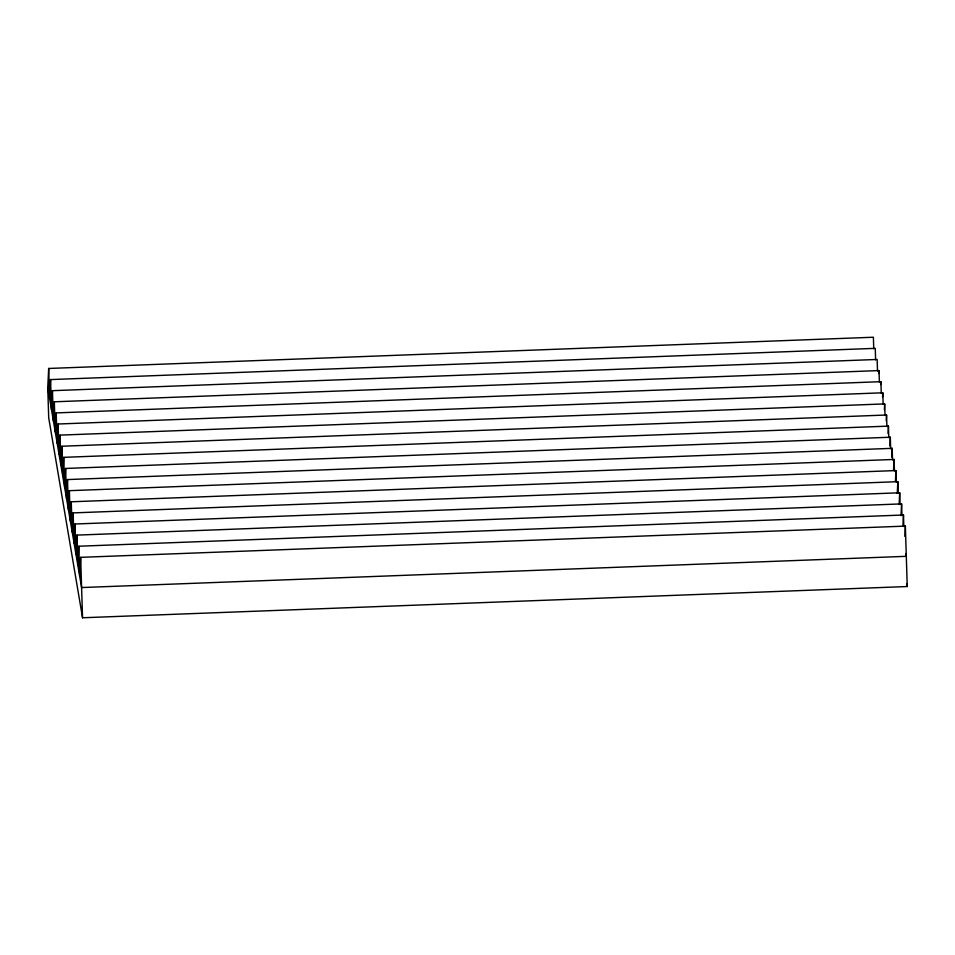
<?xml version="1.0" encoding="UTF-8"?>
<svg xmlns="http://www.w3.org/2000/svg" width="955" height="955" viewBox="0 0 955 955"><rect width="100%" height="100%" fill="white"/><g stroke="black" fill="none" stroke-linecap="round" stroke-linejoin="round"><path stroke-width="1.43" d="M903.836 526.515L903.466 515.008L78.776 546.224L79.719 576.438L80.65 557.338L905.352 526.11L907.25 586.537L82.548 617.766L48.705 417.777L47.75 387.563L48.681 368.463L873.383 337.234L873.741 348.754M875.616 359.856L875.258 348.348L50.567 379.577L49.636 398.677L48.681 368.463M877.502 370.97L877.144 359.462L52.441 390.679L51.51 409.779L50.567 379.577M879.388 382.084L879.018 370.576L54.328 401.792L53.396 420.892L52.441 390.679M881.262 393.185L880.904 381.678L56.202 412.906L55.271 432.006L54.328 401.792M883.148 404.299L882.778 392.792L58.088 424.008L57.157 443.12L56.202 412.906M885.022 415.413L884.664 403.905L59.962 435.122L59.031 454.222L58.088 424.008M886.909 426.527L886.538 415.007L61.848 446.236L60.917 465.336L59.962 435.122M888.783 437.629L888.425 426.121L63.722 457.338L62.791 476.45L61.848 446.236M890.669 448.743L890.311 437.235L65.609 468.451L64.677 487.551L63.722 457.338M892.543 459.856L892.185 448.337L67.495 479.565L66.552 498.665L65.609 468.451M894.429 470.958L894.071 459.451L69.369 490.679L68.438 509.779L67.495 479.565M896.303 482.072L895.945 470.564L71.255 501.781L70.324 520.881L69.369 490.679M898.189 493.186L897.831 481.678L73.129 512.895L72.198 531.995L71.255 501.781M900.076 504.288L899.706 492.78L75.015 524.009L74.084 543.109L73.129 512.895M901.95 515.402L901.592 503.894L76.889 535.11L75.958 554.222L75.015 524.009M78.776 546.224L77.844 565.324L76.889 535.11M878.875 373.512L879.018 370.576M880.761 384.614L880.904 381.678M882.563 397.196L882.778 392.792M884.378 409.779L884.664 403.905M886.252 420.892L886.538 415.007M888.066 433.475L888.425 426.121M889.881 446.045L890.311 437.235M891.755 457.159L892.185 448.337M893.57 469.741L894.071 459.451M895.444 480.854L895.945 470.564M897.258 493.425L897.831 481.678M899.133 504.538L899.706 492.78M901.019 515.652L901.592 503.894M902.964 525.286L903.466 515.008M904.851 536.4L905.352 526.11M905.829 553.554L906.295 556.323L81.605 587.552L47.75 387.563M906.749 583.601L907.25 586.537M80.65 557.338L82.548 617.766"/></g></svg>
